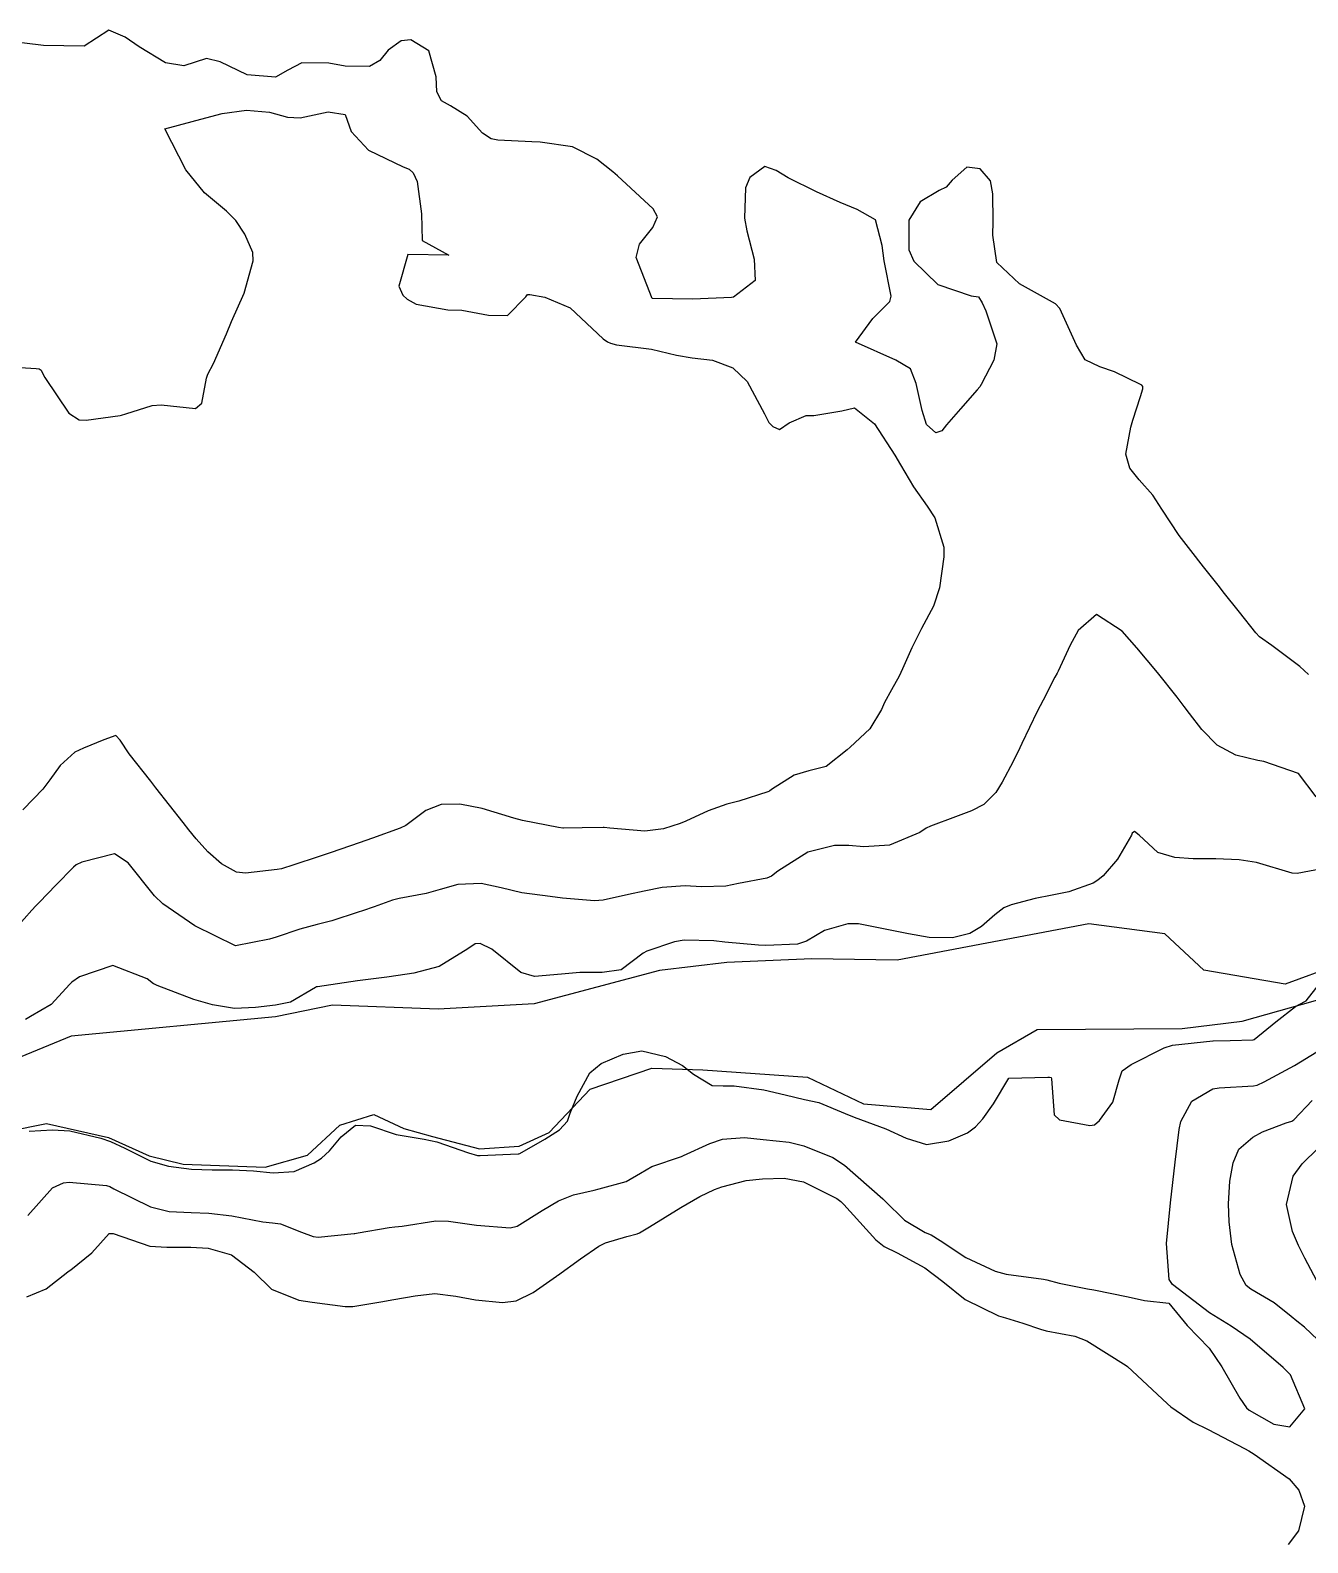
# Model space of a CAD drawing. Header units: metres. Extents: x 318500 to 325275, y 7408834 to 7428799.
# Drawn here: x 320098.7 to 320161.3, y 7414144.8 to 7414218.9 of the extents above; entities that cross this region are included whole.
import ezdxf

# ---------------------------------------------------------------- set-up
doc = ezdxf.new("R2010")
doc.units = ezdxf.units.M
doc.header["$MEASUREMENT"] = 0
for name, color, linetype in [('Curvas de Nivel 1m', 11, 'Continuous'), ('Curvas de Nivel 5m', 15, 'Continuous'), ('Hidrografia', 140, 'Continuous')]:
    doc.layers.add(name, color=color, linetype=linetype)

msp = doc.modelspace()

# ---------------------------------------------------------------- linework, layer by layer
at = {"layer": 'Curvas de Nivel 1m', "flags": 128}
for points, elevation in [([(320161.329, 7414187.344), (320160.906, 7414187.725), (320159.531, 7414188.761), (320158.927, 7414189.19), (320158.738, 7414189.382), (320157.945, 7414190.39), (320157.15, 7414191.398), (320156.962, 7414191.639), (320156.183, 7414192.627), (320155.561, 7414193.421), (320154.991, 7414194.151), (320154.129, 7414195.443), (320153.7, 7414196.133), (320153.024, 7414196.878), (320152.572, 7414197.465), (320152.367, 7414198.14), (320152.611, 7414199.464), (320152.722, 7414199.807), (320153.083, 7414200.972), (320153.201, 7414201.345), (320153.21, 7414201.458), (320153.151, 7414201.52), (320153.091, 7414201.553), (320151.808, 7414202.184), (320151.099, 7414202.422), (320150.382, 7414202.77), (320149.949, 7414203.497), (320149.137, 7414205.287), (320148.92, 7414205.513), (320147.154, 7414206.504), (320146.051, 7414207.551), (320145.848, 7414208.889), (320145.862, 7414209.553), (320145.854, 7414210.91), (320145.738, 7414211.555), (320145.229, 7414212.134), (320144.582, 7414212.218), (320143.86, 7414211.58), (320143.567, 7414211.232), (320143.212, 7414211.072), (320142.295, 7414210.512), (320141.733, 7414209.612), (320141.727, 7414208.164), (320141.981, 7414207.608), (320143.153, 7414206.463), (320144.795, 7414205.915), (320145.144, 7414205.856), (320145.334, 7414205.558), (320145.511, 7414205.18), (320146.043, 7414203.551), (320145.902, 7414202.752), (320145.283, 7414201.558), (320145.206, 7414201.441), (320145.086, 7414201.297), (320144.272, 7414200.372), (320143.583, 7414199.582), (320143.347, 7414199.295), (320143.054, 7414199.193), (320142.601, 7414199.597), (320142.386, 7414200.284), (320142.086, 7414201.605), (320141.81, 7414202.322), (320141.101, 7414202.753), (320139.11, 7414203.64), (320139.967, 7414204.792), (320140.797, 7414205.623), (320140.868, 7414205.899), (320140.525, 7414207.626), (320140.43, 7414208.375), (320140.104, 7414209.631), (320139.198, 7414210.146), (320138.366, 7414210.489), (320137.21, 7414211.003), (320135.817, 7414211.691), (320135.225, 7414212.054), (320134.676, 7414212.258), (320133.936, 7414211.713), (320133.72, 7414211.207), (320133.677, 7414209.715), (320133.794, 7414209.104), (320134.155, 7414207.71), (320134.202, 7414206.662), (320133.142, 7414205.849), (320133.029, 7414205.835), (320131.14, 7414205.75), (320129.14, 7414205.78), (320128.356, 7414207.788), (320128.523, 7414208.44), (320129.185, 7414209.266), (320129.407, 7414209.777), (320129.196, 7414210.182), (320127.439, 7414211.798), (320127.223, 7414211.994), (320126.436, 7414212.608), (320125.241, 7414213.216), (320123.656, 7414213.442), (320123.244, 7414213.46), (320121.585, 7414213.537), (320121.246, 7414213.604), (320120.832, 7414213.886), (320120.072, 7414214.712), (320119.263, 7414215.219), (320118.822, 7414215.473), (320118.591, 7414215.92), (320118.548, 7414216.654), (320118.189, 7414217.927), (320117.308, 7414218.463), (320116.843, 7414218.409), (320116.2, 7414217.951), (320115.792, 7414217.455), (320115.288, 7414217.161), (320114.091, 7414217.175), (320113.29, 7414217.311), (320111.96, 7414217.34), (320111.284, 7414216.98), (320110.676, 7414216.629), (320109.281, 7414216.743), (320107.97, 7414217.379), (320107.292, 7414217.548), (320106.188, 7414217.185), (320105.289, 7414217.335), (320103.987, 7414218.113), (320103.307, 7414218.586), (320102.512, 7414218.932), (320101.3, 7414218.15), (320099.3, 7414218.18), (320097.303, 7414218.424)], 719), ([(320097.093, 7414202.457), (320098.934, 7414202.339), (320099.091, 7414202.322), (320099.178, 7414202.266), (320099.222, 7414202.178), (320099.364, 7414201.898), (320100.54, 7414200.158), (320101.055, 7414199.831), (320101.391, 7414199.809), (320103.059, 7414200.044), (320103.123, 7414200.055), (320103.34, 7414200.117), (320104.636, 7414200.535), (320105.067, 7414200.566), (320106.754, 7414200.385), (320107.069, 7414200.644), (320107.29, 7414201.864), (320107.362, 7414202.066), (320107.632, 7414202.598), (320108.268, 7414204.053), (320108.519, 7414204.649), (320109.14, 7414206.04), (320109.574, 7414207.626), (320109.56, 7414208.036), (320109.179, 7414208.934), (320108.735, 7414209.596), (320108.272, 7414210.054), (320107.203, 7414210.963), (320106.282, 7414212.084), (320105.25, 7414214.1), (320107.256, 7414214.642), (320108.056, 7414214.856), (320109.26, 7414215.014), (320110.377, 7414214.911), (320111.257, 7414214.671), (320111.882, 7414214.637), (320113.259, 7414214.931), (320114.089, 7414214.808), (320114.39, 7414213.973), (320115.236, 7414213.054), (320116.929, 7414212.238), (320117.223, 7414212.128), (320117.43, 7414211.937), (320117.627, 7414211.52), (320117.843, 7414209.93), (320117.866, 7414208.619), (320119.17, 7414207.91), (320117.17, 7414207.94), (320116.716, 7414206.375), (320116.919, 7414205.942), (320117.137, 7414205.741), (320117.572, 7414205.494), (320119.13, 7414205.229), (320119.816, 7414205.213), (320121.126, 7414204.965), (320122.056, 7414204.941), (320122.951, 7414205.862), (320123.033, 7414205.97), (320123.142, 7414205.971), (320123.882, 7414205.849), (320125.132, 7414205.317), (320126.735, 7414203.806), (320126.961, 7414203.655), (320127.108, 7414203.586), (320127.402, 7414203.502), (320129.105, 7414203.288), (320130.343, 7414203.002), (320131.101, 7414202.861), (320132.112, 7414202.747), (320133.097, 7414202.385), (320133.801, 7414201.713), (320134.646, 7414200.124), (320134.865, 7414199.702), (320135.057, 7414199.504), (320135.388, 7414199.362), (320135.861, 7414199.688), (320136.693, 7414200.048), (320137.066, 7414200.037), (320138.442, 7414200.277), (320139.072, 7414200.421), (320140.055, 7414199.63), (320141.037, 7414198.092), (320141.317, 7414197.616), (320141.954, 7414196.541), (320142.636, 7414195.596), (320143.001, 7414195.017), (320143.451, 7414193.583), (320143.443, 7414193.113), (320143.242, 7414191.586), (320142.941, 7414190.686), (320142.355, 7414189.599), (320141.881, 7414188.64), (320141.421, 7414187.612), (320141.254, 7414187.255), (320140.885, 7414186.595), (320140.539, 7414185.96), (320140.39, 7414185.625), (320139.82, 7414184.671), (320138.851, 7414183.779), (320138.709, 7414183.642), (320137.673, 7414182.822), (320136.834, 7414182.616), (320136.101, 7414182.411), (320134.999, 7414181.697), (320134.898, 7414181.62), (320134.818, 7414181.579), (320133.392, 7414181.133), (320132.809, 7414180.982), (320131.887, 7414180.651), (320130.796, 7414180.148), (320130.52, 7414180.029), (320129.709, 7414179.766), (320128.789, 7414179.661), (320127.069, 7414179.797), (320126.791, 7414179.841), (320126.746, 7414179.845), (320125.714, 7414179.816), (320124.79, 7414179.798), (320124.761, 7414179.801), (320124.553, 7414179.834), (320122.795, 7414180.18), (320122.367, 7414180.294), (320120.803, 7414180.768), (320119.715, 7414180.987), (320118.806, 7414180.965), (320118.05, 7414180.673), (320117.063, 7414179.936), (320116.789, 7414179.797), (320115.43, 7414179.307), (320114.781, 7414179.079), (320113.411, 7414178.615), (320112.774, 7414178.4), (320111.572, 7414178.008), (320110.968, 7414177.816), (320110.766, 7414177.773), (320109.199, 7414177.6), (320108.764, 7414177.652), (320108.036, 7414178.051), (320107.352, 7414178.638), (320106.782, 7414179.279), (320106.429, 7414179.718), (320106.143, 7414180.08), (320104.815, 7414181.775), (320104.56, 7414182.103), (320103.499, 7414183.454), (320103.056, 7414184.118), (320102.852, 7414184.344), (320102.264, 7414184.129), (320101.256, 7414183.732), (320100.841, 7414183.529), (320100.113, 7414182.878), (320099.603, 7414182.168), (320099.266, 7414181.72), (320098.806, 7414181.243), (320098.281, 7414180.701)], 719), ([(320161.702, 7414181.337), (320160.837, 7414182.481), (320159.14, 7414183.081), (320158.846, 7414183.118), (320157.767, 7414183.391), (320156.857, 7414183.868), (320156.102, 7414184.645), (320155.501, 7414185.421), (320155.227, 7414185.776), (320154.882, 7414186.227), (320153.932, 7414187.445), (320152.918, 7414188.643), (320152.191, 7414189.467), (320150.938, 7414190.281), (320150.027, 7414189.494), (320149.647, 7414188.771), (320149.047, 7414187.508), (320149.001, 7414187.406), (320148.895, 7414187.205), (320148.314, 7414186.082), (320148.031, 7414185.523), (320147.273, 7414183.953), (320147.074, 7414183.537), (320146.998, 7414183.387), (320146.843, 7414183.079), (320146.314, 7414182.059), (320145.999, 7414181.548), (320145.403, 7414180.962), (320144.806, 7414180.653), (320144.019, 7414180.354), (320142.795, 7414179.904), (320142.585, 7414179.801), (320142.275, 7414179.598), (320140.784, 7414178.974), (320139.525, 7414178.89), (320138.783, 7414178.952), (320138.092, 7414178.959), (320136.78, 7414178.635), (320135.302, 7414177.692), (320135.004, 7414177.459), (320134.765, 7414177.353), (320133.386, 7414177.089), (320132.759, 7414176.969), (320131.571, 7414176.925), (320130.758, 7414176.981), (320129.63, 7414176.893), (320128.754, 7414176.713), (320127.993, 7414176.546), (320126.747, 7414176.267), (320126.315, 7414176.238), (320124.748, 7414176.378), (320124.141, 7414176.447), (320122.752, 7414176.641), (320121.738, 7414176.887), (320120.758, 7414177.096), (320119.609, 7414177.046), (320118.753, 7414176.794), (320118.071, 7414176.599), (320116.746, 7414176.354), (320116.421, 7414176.268), (320115.52, 7414175.952), (320114.944, 7414175.751), (320114.736, 7414175.678), (320113.442, 7414175.266), (320112.726, 7414175.085), (320111.874, 7414174.852), (320110.717, 7414174.453), (320110.376, 7414174.362), (320108.71, 7414174.04), (320106.724, 7414175.023), (320105.145, 7414176.094), (320104.746, 7414176.485), (320103.45, 7414178.113), (320102.774, 7414178.541), (320101.172, 7414178.144), (320100.909, 7414178.007), (320100.766, 7414177.896), (320099.906, 7414177.01), (320099.104, 7414176.175), (320098.924, 7414175.99), (320098.734, 7414175.789), (320097.971, 7414174.938)], 718), ([(320162.245, 7414177.861), (320160.773, 7414177.579), (320160.527, 7414177.601), (320158.781, 7414178.117), (320157.921, 7414178.25), (320156.783, 7414178.294), (320155.673, 7414178.306), (320154.779, 7414178.363), (320153.946, 7414178.607), (320153.018, 7414179.457), (320152.793, 7414179.649), (320152.689, 7414179.563), (320152.643, 7414179.461), (320151.961, 7414178.285), (320151.261, 7414177.475), (320150.996, 7414177.248), (320150.764, 7414177.11), (320149.57, 7414176.685), (320148.755, 7414176.522), (320147.923, 7414176.352), (320146.748, 7414176.047), (320146.396, 7414175.893), (320145.956, 7414175.548), (320145.299, 7414174.987), (320144.726, 7414174.639), (320143.868, 7414174.427), (320142.723, 7414174.452), (320141.712, 7414174.618), (320140.728, 7414174.824), (320139.261, 7414175.106), (320138.732, 7414175.11), (320137.593, 7414174.791), (320136.719, 7414174.264), (320136.279, 7414174.114), (320134.715, 7414174.05), (320134.356, 7414174.063), (320132.717, 7414174.216), (320132.172, 7414174.275), (320130.718, 7414174.308), (320130.244, 7414174.231), (320128.889, 7414173.777), (320128.709, 7414173.677), (320127.633, 7414172.859), (320126.699, 7414172.725), (320125.604, 7414172.721), (320124.698, 7414172.654), (320123.373, 7414172.526), (320122.699, 7414172.725), (320121.292, 7414173.874), (320120.714, 7414174.157), (320120.467, 7414174.13), (320120.104, 7414173.889), (320118.701, 7414173.023), (320117.462, 7414172.693), (320116.696, 7414172.588), (320116.137, 7414172.504), (320114.694, 7414172.327), (320112.729, 7414172.028), (320112.69, 7414172.018), (320112.638, 7414171.991), (320111.414, 7414171.274), (320110.677, 7414171.123), (320109.698, 7414171.007), (320108.674, 7414170.961), (320107.588, 7414171.144), (320106.68, 7414171.409), (320104.876, 7414172.097), (320104.742, 7414172.151), (320104.691, 7414172.179), (320104.382, 7414172.415), (320102.699, 7414173.068), (320101.065, 7414172.516), (320100.691, 7414172.249), (320100.598, 7414172.151), (320099.677, 7414171.163), (320098.666, 7414170.569), (320098.424, 7414170.422)], 717), ([(320098.591, 7414164.943), (320099.746, 7414165.009), (320100.592, 7414164.96), (320102.112, 7414164.602), (320102.585, 7414164.448), (320103.296, 7414164.113), (320104.571, 7414163.476), (320105.431, 7414163.224), (320106.565, 7414163.083), (320107.576, 7414163.043), (320108.565, 7414163.045), (320109.59, 7414163.004), (320110.563, 7414162.909), (320111.595, 7414162.974), (320112.571, 7414163.399), (320112.93, 7414163.629), (320113.321, 7414163.979), (320113.897, 7414164.664), (320114.599, 7414165.236), (320115.34, 7414165.212), (320116.593, 7414164.783), (320117.958, 7414164.551), (320118.588, 7414164.432), (320120.142, 7414163.887), (320120.578, 7414163.762), (320120.71, 7414163.747), (320122.58, 7414163.832), (320122.602, 7414163.837), (320122.661, 7414163.859), (320123.878, 7414164.554), (320124.598, 7414165.005), (320124.987, 7414165.442), (320125.131, 7414165.822), (320125.462, 7414166.661), (320126.092, 7414167.808), (320126.637, 7414168.259), (320127.718, 7414168.715), (320128.647, 7414168.89), (320129.794, 7414168.611), (320130.636, 7414168.162), (320131.17, 7414167.742), (320132.087, 7414167.191), (320132.625, 7414167.176), (320133.17, 7414167.169), (320134.623, 7414166.971), (320135.671, 7414166.734), (320136.618, 7414166.498), (320137.312, 7414166.355), (320138.612, 7414165.817), (320139.046, 7414165.636), (320140.602, 7414165.067), (320141.599, 7414164.601), (320142.59, 7414164.289), (320143.698, 7414164.469), (320144.6, 7414164.867), (320145.007, 7414165.153), (320145.352, 7414165.553), (320145.878, 7414166.287), (320146.63, 7414167.54), (320148.548, 7414167.594), (320148.631, 7414167.598), (320148.705, 7414167.583), (320148.724, 7414167.509), (320148.859, 7414165.753), (320149.122, 7414165.502), (320150.606, 7414165.221), (320150.833, 7414165.251), (320151.076, 7414165.475), (320151.726, 7414166.362), (320152.052, 7414167.466), (320152.188, 7414167.913), (320152.641, 7414168.211), (320154.257, 7414169.039), (320154.657, 7414169.168), (320156.634, 7414169.375), (320156.66, 7414169.374), (320157.489, 7414169.392), (320158.622, 7414169.419), (320158.661, 7414169.436), (320159.731, 7414170.307), (320160.686, 7414171.053), (320160.878, 7414171.157), (320161.207, 7414171.342), (320161.862, 7414172.173)], 717), ([(320098.536, 7414160.805), (320099.748, 7414162.162), (320100.287, 7414162.421), (320100.555, 7414162.452), (320102.396, 7414162.279), (320102.552, 7414162.226), (320102.746, 7414162.118), (320104.541, 7414161.23), (320105.467, 7414161.014), (320106.539, 7414160.958), (320107.407, 7414160.925), (320108.538, 7414160.79), (320110.06, 7414160.5), (320110.534, 7414160.457), (320110.923, 7414160.403), (320111.959, 7414159.999), (320112.527, 7414159.787), (320112.761, 7414159.752), (320114.529, 7414159.925), (320114.562, 7414159.927), (320114.727, 7414159.958), (320116.248, 7414160.228), (320116.533, 7414160.25), (320116.891, 7414160.292), (320118.536, 7414160.545), (320119.165, 7414160.529), (320120.535, 7414160.344), (320122.186, 7414160.211), (320122.534, 7414160.295), (320123.756, 7414161.056), (320124.547, 7414161.536), (320125.288, 7414161.819), (320126.3, 7414162.058), (320126.555, 7414162.112), (320127.864, 7414162.483), (320128.567, 7414162.884), (320129.131, 7414163.212), (320130.579, 7414163.707), (320130.613, 7414163.716), (320130.685, 7414163.748), (320131.974, 7414164.345), (320132.593, 7414164.554), (320133.673, 7414164.63), (320134.593, 7414164.545), (320135.865, 7414164.407), (320136.588, 7414164.229), (320138.012, 7414163.649), (320138.575, 7414163.287), (320140.46, 7414161.621), (320140.549, 7414161.528), (320141.511, 7414160.577), (320142.534, 7414159.982), (320142.819, 7414159.871), (320143.26, 7414159.579), (320144.518, 7414158.759), (320145.967, 7414158.086), (320146.506, 7414157.937), (320148.333, 7414157.682), (320148.502, 7414157.649), (320149.105, 7414157.501), (320150.496, 7414157.211), (320150.81, 7414157.162), (320152.49, 7414156.816), (320153.289, 7414156.647), (320154.486, 7414156.505), (320155.382, 7414155.416), (320155.92, 7414154.864), (320156.459, 7414154.307), (320157.077, 7414153.394), (320157.965, 7414151.847), (320158.289, 7414151.381), (320158.419, 7414151.274), (320159.623, 7414150.573), (320160.411, 7414150.452), (320161.152, 7414151.339), (320160.445, 7414152.992), (320160.083, 7414153.355), (320158.471, 7414154.754), (320157.542, 7414155.389), (320156.48, 7414156.037), (320154.66, 7414157.428), (320154.504, 7414157.666), (320154.37, 7414159.432), (320154.56, 7414161.43), (320154.791, 7414163.427), (320154.992, 7414165.036), (320155.066, 7414165.423), (320155.615, 7414166.425), (320156.634, 7414167.019), (320156.955, 7414167.077), (320158.637, 7414167.172), (320158.804, 7414167.211), (320159.153, 7414167.372), (320160.648, 7414168.162), (320162.543, 7414169.322)], 718), ([(320162.461, 7414154.08), (320161.125, 7414155.34), (320160.763, 7414155.626), (320160.485, 7414155.863), (320159.653, 7414156.524), (320158.498, 7414157.203), (320158.264, 7414157.382), (320157.972, 7414157.921), (320157.568, 7414159.39), (320157.442, 7414160.496), (320157.399, 7414161.392), (320157.469, 7414162.493), (320157.634, 7414163.389), (320157.917, 7414164.06), (320158.599, 7414164.652), (320159.068, 7414164.908), (320160.239, 7414165.356), (320160.519, 7414165.444), (320160.612, 7414165.51), (320161.514, 7414166.45)], 719), ([(320098.48, 7414156.822), (320099.427, 7414157.22), (320100.498, 7414158.046), (320100.558, 7414158.091), (320100.642, 7414158.148), (320101.667, 7414158.978), (320102.527, 7414159.924), (320102.71, 7414159.936), (320104.518, 7414159.3), (320105.35, 7414159.255), (320106.518, 7414159.266), (320107.369, 7414159.205), (320108.513, 7414158.884), (320109.635, 7414158.029), (320110.488, 7414157.2), (320111.826, 7414156.654), (320112.479, 7414156.567), (320114.092, 7414156.35), (320114.476, 7414156.35), (320115.846, 7414156.58), (320116.481, 7414156.687), (320117.529, 7414156.88), (320118.486, 7414156.981), (320119.522, 7414156.856), (320120.482, 7414156.674), (320121.802, 7414156.545), (320122.481, 7414156.624), (320123.305, 7414157.03), (320124.451, 7414157.831), (320124.478, 7414157.852), (320124.501, 7414157.866), (320125.638, 7414158.688), (320126.523, 7414159.307), (320126.851, 7414159.471), (320127.901, 7414159.786), (320128.403, 7414159.91), (320128.532, 7414159.96), (320129.012, 7414160.25), (320130.545, 7414161.208), (320131.482, 7414161.736), (320132.197, 7414162.084), (320132.557, 7414162.217), (320133.747, 7414162.523), (320134.564, 7414162.616), (320135.613, 7414162.635), (320136.562, 7414162.456), (320138.202, 7414161.645), (320138.403, 7414161.497), (320138.547, 7414161.347), (320140.114, 7414159.624), (320140.525, 7414159.287), (320141.152, 7414158.98), (320142.51, 7414158.25), (320143.398, 7414157.577), (320144.487, 7414156.7), (320146.121, 7414155.898), (320146.474, 7414155.786), (320147.327, 7414155.527), (320148.188, 7414155.235), (320148.466, 7414155.157), (320149.869, 7414154.894), (320150.462, 7414154.669), (320152.396, 7414153.461), (320152.449, 7414153.415), (320152.928, 7414152.967), (320154.422, 7414151.57), (320154.578, 7414151.428), (320155.676, 7414150.674), (320156.409, 7414150.31), (320158.196, 7414149.382), (320158.398, 7414149.265), (320158.659, 7414149.113), (320160.378, 7414147.898), (320160.86, 7414147.343), (320161.131, 7414146.566), (320160.842, 7414145.342), (320160.333, 7414144.686)], 719)]:
    msp.add_lwpolyline(points, dxfattribs=dict(at, elevation=elevation))
at = {"layer": 'Curvas de Nivel 5m', "elevation": 720, "flags": 128}
msp.add_lwpolyline([(320161.886, 7414157.329), (320161.144, 7414158.717), (320160.841, 7414159.345), (320160.54, 7414160.022), (320160.251, 7414161.355), (320160.574, 7414162.739), (320161.01, 7414163.344), (320161.81, 7414164.114)], dxfattribs=at)
at = {"layer": 'Hidrografia'}
for points in [[(320165.182, 7414173.983), (320160.179, 7414172.149), (320156.189, 7414172.845), (320154.29, 7414174.616), (320150.553, 7414175.122), (320141.161, 7414173.337), (320136.982, 7414173.4), (320132.802, 7414173.211), (320129.509, 7414172.831), (320123.366, 7414171.187), (320118.658, 7414170.931), (320113.465, 7414171.12), (320110.678, 7414170.551), (320100.658, 7414169.599), (320097.872, 7414168.46)], [(320095.712, 7414164.567), (320099.453, 7414165.322), (320102.493, 7414164.644), (320104.482, 7414163.73), (320106.153, 7414163.333), (320110.172, 7414163.174), (320112.241, 7414163.77), (320113.833, 7414165.24), (320115.504, 7414165.757), (320116.976, 7414165.081), (320118.369, 7414164.684), (320120.676, 7414164.088), (320122.626, 7414164.207), (320124.098, 7414164.883), (320126.098, 7414166.999), (320129.122, 7414168.033), (320131.629, 7414167.953), (320136.77, 7414167.594), (320139.515, 7414166.283), (320142.818, 7414166.005), (320146.041, 7414168.786), (320148.03, 7414169.939), (320155.132, 7414169.984), (320158.077, 7414170.342), (320170.549, 7414173.857)]]:
    msp.add_lwpolyline(points, dxfattribs=at)

doc.saveas('drawing.dxf')
